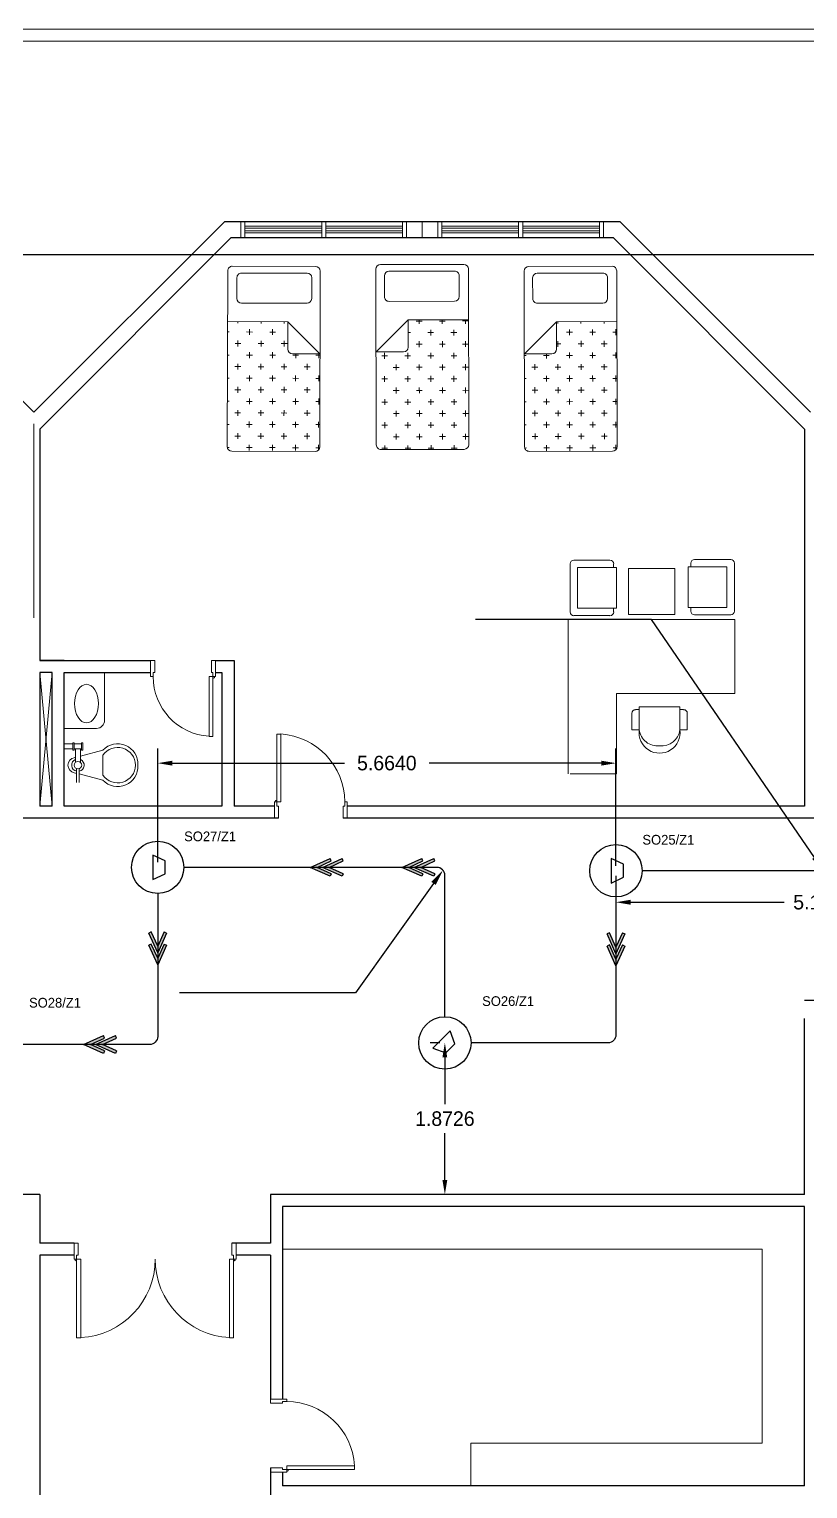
# Model space of a CAD drawing. Extents: x -3767 to 3861, y 250 to 646.
# Drawn here: x 26.94 to 36.57, y 361.84 to 379.87 of the extents above; entities that cross this region are included whole.
import ezdxf
from ezdxf import colors
from ezdxf.entities.mleader import LeaderData, LeaderLine
from ezdxf.enums import TextEntityAlignment as Align
from ezdxf.math import Vec2, Vec3

# ---------------------------------------------------------------- set-up
doc = ezdxf.new("R2010")
doc.units = 0
doc.header["$LTSCALE"] = 0.15
doc.layers.get('0').update_dxf_attribs({"color": 252})
doc.layers.get('Defpoints').update_dxf_attribs({"color": 252})
for name, color, linetype, lineweight in [('0 criticalllllll', 4, 'Continuous', 13), ('anal', 252, 'Continuous', 20), ('DOOR', 252, 'Continuous', 20), ('FUR', 252, 'Continuous', 9), ('wall', 252, 'Continuous', 30)]:
    doc.layers.add(name, color=color, linetype=linetype, lineweight=lineweight)
for name, color, linetype in [('0 sockets', 252, 'Continuous'), ('0 sound', 252, 'Continuous'), ('AUTOINCR', 7, 'Continuous'), ('bound', 252, 'Continuous'), ('FIRE_LOOP', 7, 'Continuous')]:
    doc.layers.add(name, color=color, linetype=linetype)
doc.dimstyles.get("Standard").update_dxf_attribs({"dimtxt": 0.18, "dimasz": 0.18, "dimexe": 0.18, "dimexo": 0.0625, "dimgap": 0.09, "dimtad": 0, "dimtih": 1, "dimtoh": 1, "dimdec": 4, "dimzin": 0, "dimdsep": 46, "dimtxsty": 'Standard', "dimcen": 0.09, "dimadec": 0, "dimazin": 0, "dimtfac": 1, "dimtdec": 4, "dimtofl": 0, "dimtmove": 0, "dimatfit": 3, "dimfxl": 1, "dimtolj": 1, "dimtzin": 0, "dimarcsym": 0})

# ---------------------------------------------------------------- blocks, each defined once
blk = doc.blocks.new('A$C48FC3568')
at = {"layer": 'FUR'}
h = blk.add_hatch(dxfattribs=at)
h.set_pattern_fill('CROSS', color=256, scale=0.5, style=0)
h.set_pattern_definition([(0, (-34.60875, 58.23435), (0.125, -0.125), [0.0625, -0.1875]), (270, (-34.5775, 58.2656), (-0.125, -0.125), [0.0625, -0.1875])])
h.paths.add_polyline_path([(1.055, 0.703), (1.055, 1), (0.05, 1, 0.414214), (0, 0.95), (0, 0.05, 0.414214), (0.05, 0), (1.402, 0), (1.402, 0.653), (1.105, 0.653, -0.414214)])
for p, q in [((0, 0.95), (0, 0.05)), ((1.95, 1), (0.05, 1)), ((1.402, 0.653), (1.055, 1)), ((1.055, 1), (1.055, 0.703)), ((2, 0.05), (2, 0.95)), ((1.602, 0.859), (1.602, 0.15)), ((1.877, 0.909), (1.652, 0.909)), ((1.927, 0.15), (1.927, 0.859)), ((1.402, 0.653), (1.105, 0.653)), ((1.402, 0), (1.402, 0.653)), ((1.652, 0.1), (1.877, 0.1)), ((0.05, 0), (1.95, 0))]:
    blk.add_line(p, q, dxfattribs=at)
for centre, start, end in [((0.05, 0.95), 90, 180), ((1.95, 0.95), 360, 90), ((1.652, 0.859), 90, 180), ((1.877, 0.859), 360, 90), ((1.105, 0.703), 180, 270), ((0.05, 0.05), 180, 270), ((1.652, 0.15), 180, 270), ((1.877, 0.15), 270, 0), ((1.95, 0.05), 270, 360)]:
    blk.add_arc(centre, 0.05, start, end, dxfattribs=at)
blk = doc.blocks.new('D80')
at = {"layer": 'DOOR'}
for points in [[(0.03, 0.2), (0.03, 0.94), (0.078, 0.94), (0.078, 0.2)], [(0.03, 0.2), (0, 0.2), (0, 0), (0.05, 0), (0.05, 0.15), (0.03, 0.15)], [(0.77, 0.2), (0.8, 0.2), (0.8, 0), (0.75, 0), (0.75, 0.15), (0.77, 0.15)]]:
    blk.add_lwpolyline(points, close=True, dxfattribs=at)
blk.add_circle((0.02, 0.21), 0.01, dxfattribs=at)
blk.add_arc((0.03, 0.2), 0.74, 0, 86.2769, dxfattribs=at)
blk = doc.blocks.new('D90')
at = {"layer": 'DOOR'}
for points in [[(0.03, 0.2), (0.03, 1.04), (0.078, 1.04), (0.078, 0.2)], [(0.03, 0.2), (0, 0.2), (0, 0), (0.05, 0), (0.05, 0.15), (0.03, 0.15)], [(0.87, 0.2), (0.9, 0.2), (0.9, 0), (0.85, 0), (0.85, 0.15), (0.87, 0.15)]]:
    blk.add_lwpolyline(points, close=True, dxfattribs=at)
blk.add_circle((0.02, 0.21), 0.01, dxfattribs=at)
blk.add_arc((0.025, 0.197), 0.845, 0.2218, 86.3889, dxfattribs=at)
blk = doc.blocks.new('ARCH')
at = {"layer": 'anal'}
for p, q in [((5.325, 379.875), (43.725, 379.875)), ((5.475, 379.725), (43.875, 379.725)), ((29.558, 377.4), (29.558, 377.5)), ((29.558, 377.4), (29.558, 377.3)), ((29.608, 377.5), (29.608, 377.3)), ((29.608, 377.44), (30.558, 377.44)), ((29.608, 377.415), (30.558, 377.415)), ((29.608, 377.4), (29.608, 377.3)), ((29.608, 377.385), (30.558, 377.385)), ((29.608, 377.36), (30.558, 377.36)), ((30.558, 377.5), (30.558, 377.3)), ((30.608, 377.5), (30.608, 377.3)), ((30.608, 377.44), (31.558, 377.44)), ((30.608, 377.415), (31.558, 377.415)), ((30.608, 377.385), (31.558, 377.385)), ((30.608, 377.36), (31.558, 377.36)), ((31.558, 377.5), (31.558, 377.3)), ((31.558, 377.4), (31.558, 377.3)), ((31.608, 377.4), (31.608, 377.5)), ((31.608, 377.5), (31.992, 377.5)), ((31.608, 377.4), (31.608, 377.3)), ((31.8, 377.5), (31.8, 377.3)), ((31.992, 377.4), (31.992, 377.5)), ((31.992, 377.4), (31.992, 377.3)), ((32.042, 377.5), (32.042, 377.3)), ((32.992, 377.44), (32.042, 377.44)), ((32.992, 377.415), (32.042, 377.415)), ((32.042, 377.4), (32.042, 377.3)), ((32.992, 377.385), (32.042, 377.385)), ((32.992, 377.36), (32.042, 377.36)), ((32.992, 377.5), (32.992, 377.3)), ((33.042, 377.5), (33.042, 377.3)), ((33.992, 377.44), (33.042, 377.44)), ((33.992, 377.415), (33.042, 377.415)), ((33.992, 377.385), (33.042, 377.385)), ((33.992, 377.36), (33.042, 377.36)), ((33.992, 377.5), (33.992, 377.3)), ((33.992, 377.4), (33.992, 377.3)), ((34.042, 377.4), (34.042, 377.5)), ((34.042, 377.4), (34.042, 377.3)), ((27, 372.6), (27, 375)), ((27, 372.6), (27, 375)), ((27, 372.6), (27, 375)), ((27, 372.6), (27, 375)), ((27, 372.6), (27, 375)), ((27, 372.6), (27, 375)), ((27, 372.6), (27, 375)), ((27, 372.6), (27, 375)), ((27, 372.6), (27, 375)), ((27, 372.6), (27, 375)), ((27, 372.6), (27, 375)), ((27, 372.6), (27, 375)), ((27, 372.6), (27, 375)), ((27, 372.6), (27, 375)), ((27, 372.6), (27, 375)), ((27, 372.6), (27, 375)), ((27, 372.6), (27, 375)), ((27, 372.6), (27, 375)), ((27.075, 371.925), (27.225, 370.275)), ((27.225, 371.925), (27.075, 370.275))]:
    blk.add_line(p, q, dxfattribs=at)
at = {"layer": 'bound', "color": 2}
blk.add_lwpolyline([(91.902, 377.348), (94.426, 377.348), (94.426, 312.722), (-14.994, 312.722), (-14.994, 377.09), (94.639, 377.09)], dxfattribs=at)
at = {"layer": 'DOOR'}
for points in [[(27.529, 364.675), (27.499, 364.675), (27.499, 364.875), (27.549, 364.875), (27.549, 364.725), (27.529, 364.725)], [(29.469, 364.675), (29.499, 364.675), (29.499, 364.875), (29.449, 364.875), (29.449, 364.725), (29.469, 364.725)], [(27.529, 364.675), (27.529, 363.705), (27.579, 363.705), (27.579, 364.675)], [(29.469, 364.675), (29.469, 363.705), (29.419, 363.705), (29.419, 364.675)], [(30.125, 362.915), (30.125, 362.945), (29.925, 362.945), (29.925, 362.895), (30.075, 362.895), (30.075, 362.915)], [(30.125, 362.075), (30.125, 362.045), (29.925, 362.045), (29.925, 362.095), (30.075, 362.095), (30.075, 362.075)], [(30.125, 362.075), (30.965, 362.075), (30.965, 362.123), (30.125, 362.123)]]:
    blk.add_lwpolyline(points, close=True, dxfattribs=at)
for centre in [(27.519, 364.665), (29.479, 364.665), (30.135, 362.065)]:
    blk.add_circle(centre, 0.01, dxfattribs=at)
for centre, radius, start, end in [((27.529, 364.675), 0.971, 272.9508, 0), ((29.471, 364.675), 0.971, 180, 267.0492), ((30.122, 362.07), 0.845, 3.6111, 89.7782)]:
    blk.add_arc(centre, radius, start, end, dxfattribs=at)
at = {"layer": 'FUR'}
for p, q in [((33.629, 372.971), (33.629, 373.268)), ((33.675, 373.313), (34.121, 373.313)), ((33.721, 373.222), (34.201, 373.222)), ((33.721, 372.971), (33.721, 373.222)), ((34.166, 373.222), (34.166, 373.268)), ((34.201, 372.971), (34.201, 373.222)), ((34.922, 373.211), (34.351, 373.211)), ((34.351, 373.211), (34.351, 372.64)), ((34.922, 373.211), (34.922, 372.64)), ((35.567, 373.232), (35.087, 373.232)), ((35.087, 372.98), (35.087, 373.232)), ((35.122, 373.232), (35.122, 373.277)), ((35.613, 373.323), (35.167, 373.323)), ((35.567, 372.98), (35.567, 373.232)), ((35.659, 372.98), (35.659, 373.277)), ((33.629, 372.971), (33.629, 372.673)), ((33.721, 372.971), (33.721, 372.719)), ((34.201, 372.971), (34.201, 372.719)), ((35.087, 372.98), (35.087, 372.729)), ((35.567, 372.98), (35.567, 372.729)), ((35.659, 372.98), (35.659, 372.683)), ((33.721, 372.719), (34.201, 372.719)), ((34.166, 372.719), (34.166, 372.673)), ((35.567, 372.729), (35.087, 372.729)), ((35.122, 372.729), (35.122, 372.683)), ((33.605, 372.579), (35.663, 372.579)), ((33.605, 370.674), (33.605, 372.579)), ((33.675, 372.628), (34.121, 372.628)), ((34.922, 372.64), (34.351, 372.64)), ((35.613, 372.637), (35.167, 372.637)), ((35.663, 372.579), (35.663, 371.665)), ((27.875, 371.335), (27.875, 371.925)), ((34.201, 371.665), (35.663, 371.665)), ((34.201, 371.665), (34.201, 370.674)), ((34.391, 371.216), (34.391, 371.42)), ((34.482, 371.466), (34.437, 371.466)), ((34.734, 371.5), (34.482, 371.5)), ((34.482, 371.216), (34.482, 371.5)), ((34.734, 371.5), (34.985, 371.5)), ((34.985, 371.216), (34.985, 371.5)), ((34.985, 371.466), (35.031, 371.466)), ((35.077, 371.216), (35.077, 371.42)), ((27.775, 371.235), (27.375, 371.235)), ((34.482, 371.216), (34.391, 371.216)), ((35.077, 371.216), (34.985, 371.216)), ((27.483, 371.043), (27.375, 371.043)), ((27.483, 371.058), (27.483, 370.965)), ((27.499, 371.058), (27.483, 371.058)), ((27.499, 370.965), (27.499, 371.058)), ((27.591, 371.043), (27.499, 371.043)), ((27.607, 371.058), (27.591, 371.058)), ((27.591, 371.058), (27.591, 370.965)), ((27.607, 370.965), (27.607, 371.058)), ((27.375, 370.981), (27.483, 370.981)), ((27.483, 370.965), (27.499, 370.965)), ((27.499, 370.981), (27.591, 370.981)), ((27.499, 370.873), (27.514, 370.877)), ((27.514, 370.814), (27.514, 370.981)), ((27.576, 370.981), (27.576, 370.815)), ((27.576, 370.893), (27.854, 370.965)), ((27.591, 370.965), (27.607, 370.965)), ((27.854, 370.657), (27.854, 370.904)), ((27.499, 370.687), (27.53, 370.679)), ((27.529, 370.737), (27.529, 370.564)), ((27.56, 370.564), (27.56, 370.737)), ((27.561, 370.671), (27.854, 370.595)), ((33.629, 370.674), (34.201, 370.674)), ((30.075, 364.8), (36, 364.8)), ((36, 364.8), (36, 362.4)), ((36, 362.4), (32.4, 362.4)), ((32.4, 362.4), (32.4, 361.875))]:
    blk.add_line(p, q, dxfattribs=at)
blk.add_circle((27.545, 370.78), 0.0463, dxfattribs=at)
for centre, radius, start, end in [((33.675, 373.268), 0.0457, 90, 180), ((34.121, 373.268), 0.0457, 360, 90), ((35.167, 373.277), 0.0457, 90, 180), ((35.613, 373.277), 0.0457, 0, 90), ((33.675, 372.673), 0.0457, 180, 270), ((34.121, 372.673), 0.0457, 270, 360), ((35.167, 372.683), 0.0457, 180, 270), ((35.613, 372.683), 0.0457, 270, 0), ((34.437, 371.42), 0.0457, 90, 180), ((35.031, 371.42), 0.0457, 0, 90), ((27.775, 371.335), 0.1, 270, 360), ((34.734, 371.182), 0.254, 172.4334, 7.5666), ((34.706, 371.244), 0.225, 187.1177, 277.1177), ((34.762, 371.244), 0.225, 262.8823, 352.8823), ((28.037, 370.795), 0.25, 356.62, 136.9828), ((27.516, 370.78), 0.0942, 100.3889, 259.6111), ((27.545, 370.78), 0.0772, 112.8505, 258.577), ((28.035, 370.779), 0.22, 0.3, 145.4946), ((27.545, 370.78), 0.0772, 281.8763, 66.5863), ((28.037, 370.765), 0.25, 223.0172, 3.38), ((28.035, 370.781), 0.22, 214.5054, 359.7)]:
    blk.add_arc(centre, radius, start, end, dxfattribs=at)
blk.add_ellipse((27.651, 371.541), major_axis=(0, 0.238), ratio=0.619046, start_param=3.141593, end_param=9.424778, dxfattribs=at)
at = {"layer": 'wall'}
for p, q in [((24.641, 377.5), (27, 375.141)), ((27, 375.141), (29.359, 377.5)), ((29.359, 377.5), (34.241, 377.5)), ((34.241, 377.5), (36.6, 375.141)), ((27.075, 374.934), (29.441, 377.3)), ((29.441, 377.3), (34.159, 377.3)), ((34.159, 377.3), (36.525, 374.934)), ((27.075, 374.934), (27.075, 372.075)), ((36.525, 374.934), (36.525, 370.275)), ((27.375, 372.075), (27.075, 372.075)), ((27.075, 372.075), (28.444, 372.075)), ((29.244, 372.075), (29.475, 372.075)), ((29.475, 372.075), (29.475, 370.275)), ((27.225, 371.925), (27.075, 371.925)), ((27.075, 371.925), (27.075, 370.275)), ((27.225, 370.275), (27.225, 371.925)), ((27.375, 370.275), (27.375, 371.925)), ((27.375, 371.925), (28.444, 371.925)), ((29.244, 371.925), (29.325, 371.925)), ((29.325, 371.925), (29.325, 370.275)), ((27.225, 370.275), (27.075, 370.275)), ((29.325, 370.275), (27.375, 370.275)), ((29.973, 370.275), (29.475, 370.275)), ((35.127, 370.275), (30.873, 370.275)), ((36.525, 370.275), (35.082, 370.275)), ((29.973, 370.125), (24.027, 370.125)), ((30.023, 370.125), (27.075, 370.125)), ((35.127, 370.125), (30.823, 370.125)), ((39.927, 370.125), (30.873, 370.125)), ((36.525, 367.875), (43.875, 367.875)), ((36.525, 365.475), (36.525, 367.65)), ((27.075, 365.475), (23.339, 365.475)), ((27.075, 365.475), (27, 365.475)), ((27.075, 365.475), (27.075, 364.875)), ((36.525, 365.475), (29.925, 365.475)), ((29.925, 365.475), (29.925, 364.875)), ((27.075, 365.325), (27.075, 364.875)), ((36.525, 365.325), (30.075, 365.325)), ((30.075, 365.325), (30.075, 362.945)), ((36.525, 361.875), (36.525, 365.325)), ((27.499, 364.875), (27.075, 364.875)), ((27.075, 364.725), (27.075, 363.075)), ((27.075, 364.725), (27.075, 362.175)), ((27.499, 364.725), (27.075, 364.725)), ((29.925, 364.875), (29.449, 364.875)), ((29.925, 364.725), (29.499, 364.725)), ((29.925, 364.725), (29.925, 362.945)), ((27.074, 362.204), (27.075, 359.475)), ((29.925, 362.095), (29.925, 361.555)), ((30.075, 362.045), (30.075, 361.875)), ((30.075, 362.045), (30.075, 361.875)), ((36.525, 361.875), (30.075, 361.875))]:
    blk.add_line(p, q, dxfattribs=at)
at = {"layer": 'DOOR', "rotation": 179.9999999999999}
blk.add_blockref('D80', (29.244, 372.075), dxfattribs=at)
at = {"layer": 'DOOR'}
blk.add_blockref('D90', (29.973, 370.125), dxfattribs=at)
at = {"layer": 'FUR'}
for p, xscale, yscale, zscale, rotation in [((29.391, 374.66), -1.142857142856969, 1.142857142856997, 1.142857142856983, 269.8740982340422), ((32.376, 374.683), 1.142857142856969, 1.142857142856969, 1.142857142856969, 90.12590176595786), ((34.209, 374.66), 1.142857142856969, 1.142857142856969, 1.142857142856969, 90.12590176595786)]:
    blk.add_blockref('A$C48FC3568', p, dxfattribs=dict(at, xscale=xscale, yscale=yscale, zscale=zscale, rotation=rotation))
blk = doc.blocks.new('T-PA01')
at = {"color": 6}
for p, q in [((36, 94), (-58, 49)), ((-58, 49), (-58, -49)), ((36, -94), (36, 94)), ((-58, -49), (36, -94))]:
    blk.add_line(p, q, dxfattribs=at)
blk.add_circle((0, 0), 200, dxfattribs=at)
blk = doc.blocks.new('*D124')
at = {"layer": '0 sound', "color": 0, "lineweight": -2, "transparency": 16777216}
for p, q in [((34.195, 369.413), (34.195, 368.906)), ((39.313, 369.488), (39.313, 368.906)), ((34.375, 369.086), (36.274, 369.086)), ((39.133, 369.086), (37.234, 369.086))]:
    blk.add_line(p, q, dxfattribs=at)
at = {"layer": '0 sound', "color": 0, "transparency": 16777216}
for points in [[(34.375, 369.116), (34.375, 369.056), (34.195, 369.086)], [(39.133, 369.116), (39.133, 369.056), (39.313, 369.086)]]:
    blk.add_solid(points, dxfattribs=at)
at = {"layer": 'Defpoints', "color": 0, "transparency": 16777216}
for p in [(34.195, 369.475), (39.313, 369.55), (34.195, 369.086)]:
    blk.add_point(p, dxfattribs=at)
at = {"layer": '0 sound', "color": 0, "transparency": 16777216, "insert": (36.754, 369.086), "char_height": 0.18, "attachment_point": 5}
blk.add_mtext('\\A1;5.1187', dxfattribs=at)
blk = doc.blocks.new('*D125')
at = {"layer": '0 sound', "color": 0, "lineweight": -2, "transparency": 16777216}
for p, q in [((32.018, 367.348), (31.9, 367.348)), ((32.08, 367.168), (32.08, 366.591)), ((32.08, 365.655), (32.08, 366.231)), ((32.018, 365.475), (31.9, 365.475))]:
    blk.add_line(p, q, dxfattribs=at)
at = {"layer": '0 sound', "color": 0, "transparency": 16777216}
for points in [[(32.05, 367.168), (32.11, 367.168), (32.08, 367.348)], [(32.05, 365.655), (32.11, 365.655), (32.08, 365.475)]]:
    blk.add_solid(points, dxfattribs=at)
at = {"layer": 'Defpoints', "color": 0, "transparency": 16777216}
for p in [(32.08, 367.348), (32.08, 365.475), (32.08, 365.475)]:
    blk.add_point(p, dxfattribs=at)
at = {"layer": '0 sound', "color": 0, "transparency": 16777216, "insert": (32.08, 366.411), "char_height": 0.18, "attachment_point": 5}
blk.add_mtext('\\A1;1.8726', dxfattribs=at)
blk = doc.blocks.new('*D126')
at = {"layer": '0 sound', "color": 0, "lineweight": -2, "transparency": 16777216}
for p, q in [((28.531, 369.58), (28.531, 370.985)), ((34.195, 369.538), (34.195, 370.985)), ((28.711, 370.805), (30.838, 370.805)), ((34.015, 370.805), (31.888, 370.805))]:
    blk.add_line(p, q, dxfattribs=at)
at = {"layer": '0 sound', "color": 0, "transparency": 16777216}
for points in [[(28.711, 370.835), (28.711, 370.775), (28.531, 370.805)], [(34.015, 370.835), (34.015, 370.775), (34.195, 370.805)]]:
    blk.add_solid(points, dxfattribs=at)
at = {"layer": 'Defpoints', "color": 0, "transparency": 16777216}
for p in [(28.531, 370.805), (28.531, 369.517), (34.195, 369.475)]:
    blk.add_point(p, dxfattribs=at)
at = {"layer": '0 sound', "color": 0, "transparency": 16777216, "insert": (31.363, 370.805), "char_height": 0.18, "attachment_point": 5}
blk.add_mtext('\\A1;5.6640', dxfattribs=at)
blk = doc.blocks.new('ds')
h = blk.add_hatch(color=2)
h.dxf.hatch_style = 1
h.paths.add_polyline_path([(0.259, 0.079), (0.245, 0.11), (0, 0), (0.245, -0.11), (0.259, -0.079), (0.084, 0)])
at = {"layer": '0 sockets', "color": 3}
for points in [[(0.245, -0.11), (0, 0), (0.245, 0.11)], [(0.259, -0.079), (0.084, 0), (0.259, 0.079)], [(0.259, 0.079), (0.245, 0.11)], [(0.259, -0.079), (0.245, -0.11)]]:
    blk.add_lwpolyline(points, dxfattribs=at)
blk = doc.blocks.new('qa')
h = blk.add_hatch(color=1)
h.dxf.hatch_style = 1
h.paths.add_polyline_path([(0.259, 0.079), (0.245, 0.11), (0, 0), (0.245, -0.11), (0.259, -0.079), (0.084, 0)])
h.paths.add_polyline_path([(0.408, 0.079), (0.394, 0.11), (0.149, 0), (0.394, -0.11), (0.408, -0.079), (0.233, 0)])
h = blk.add_hatch(color=1)
h.dxf.hatch_style = 1
h.paths.add_polyline_path([(0.259, 0.079), (0.245, 0.11), (0, 0), (0.245, -0.11), (0.259, -0.079), (0.084, 0)])
at = {"layer": '0 sockets', "color": 3}
for p in [(0, 0), (0.149, 0)]:
    blk.add_blockref('ds', p, dxfattribs=at)

msp = doc.modelspace()

# ---------------------------------------------------------------- linework, layer by layer
at = {"layer": 'FIRE_LOOP', "color": 3}
for points in [[(32.08007, 367.66703), (32.08007, 369.4173, 0.41421356), (31.98007, 369.5173), (28.85426, 369.5173)], [(28.53084, 369.19387), (28.53084, 367.42772, -0.41421356), (28.43084, 367.32772), (26.7997, 367.32772)], [(34.19481, 369.15199), (34.19481, 367.44758, -0.41421356), (34.09481, 367.34758), (32.39952, 367.34758)]]:
    msp.add_lwpolyline(points, format="xyb", dxfattribs=at)
msp.add_lwpolyline([(39.00191, 369.47542), (34.51823, 369.47542)], dxfattribs=at)

# ---------------------------------------------------------------- block references
at = {"layer": '0 sockets', "color": 3}
msp.add_blockref('ARCH', (0, 0), dxfattribs=at)
at = {"layer": '0 sound', "xscale": 0.001617016088281897, "yscale": 0.001617016088281897, "zscale": 0.001617016088281897}
for p, rotation in [((28.53084, 369.5173), 180), ((34.19481, 369.47542), 180), ((32.08007, 367.34758), 135.1770075049266)]:
    msp.add_blockref('T-PA01', p, dxfattribs=dict(at, rotation=rotation))
at = {"layer": '0 sound', "color": 2}
for p in [(30.41717, 369.5173), (31.54943, 369.5173), (27.61527, 367.32772)]:
    msp.add_blockref('qa', p, dxfattribs=at)
at = {"layer": '0 sound', "color": 2, "rotation": 90}
for p in [(28.53084, 368.3108), (34.1948, 368.29979)]:
    msp.add_blockref('qa', p, dxfattribs=at)

# ---------------------------------------------------------------- texts
at = {"layer": 'AUTOINCR', "color": 1}
for s, p in [('SO27/Z1', (28.85778, 369.80424)), ('SO25/Z1', (34.52175, 369.76236)), ('SO28/Z1', (26.94074, 367.74838)), ('SO26/Z1', (32.54097, 367.76847))]:
    msp.add_text(s, height=0.12, dxfattribs=at).set_placement(p, align=Align.BOTTOM_LEFT)

# ---------------------------------------------------------------- dimensions: what is measured, and where the dimension line sits
at = {"layer": '0 sound', "color": 6}
for base, p1, p2, picture, middle in [((28.53084, 370.80517), (34.19481, 369.47542), (28.53084, 369.5173), '*D126', (31.36282, 370.80517)), ((34.19481, 369.08575), (39.31347, 369.55038), (34.19481, 369.47542), '*D124', (36.75414, 369.08575))]:
    dim = msp.add_linear_dim(base=base, p1=p1, p2=p2, dimstyle='Standard', dxfattribs=at)
    dim.commit()
    dim.dimension.update_dxf_attribs({"geometry": picture, "text_midpoint": middle})
dim = msp.add_linear_dim(base=(32.08007, 365.475), p1=(32.08007, 367.34758), p2=(32.08007, 365.475), angle=90, dimstyle='Standard', dxfattribs=at)
dim.commit()
dim.dimension.update_dxf_attribs({"geometry": '*D125', "text_midpoint": (32.08007, 366.41129)})

# ---------------------------------------------------------------- leaders
at = {"layer": '0 criticalllllll', "color": 4}
ml = msp.add_multileader_mtext('Standard', dxfattribs=at)
ml.set_content('ZONE 02\\PUPVC CONDUIT 20 MM2\\P(2*1.5) MM2 CABLE\\PEXPOSED ABOVE FALSE CEILING\\PTYPICAL', color=6)
ml.set_leader_properties()
ml.build(insert=Vec2(0, 0))
ml.multileader.update_dxf_attribs({"text_right_attachment_type": 6, "dogleg_length": 0.1, "arrow_head_size": 0.2})
ctx = ml.context
ctx.base_point, ctx.char_height, ctx.arrow_head_size, ctx.landing_gap_size = Vec3(74.09456, 374.995), 0.1, 0.2, 0.02
ctx.right_attachment, ctx.text_align_type = 6, 2
notes = []
notes.append((ctx, [(0, (1, 1, 0), (76.86789, 374.925), (-1, 0), 0.1, [(0, [(78.33031, 376.72388)], 0, [])])]))
ctx.mtext.insert, ctx.mtext.width, ctx.mtext.alignment, ctx.mtext.flow_direction = Vec3(76.74789, 375.045), 3780, 3, 5
ml = msp.add_multileader_mtext('Standard', dxfattribs=at)
ml.set_content('ZONE 02\\PUPVC CONDUIT 20 MM2\\P(2*1.5) MM2 CABLE\\PEXPOSED ABOVE FALSE CEILING\\PTYPICAL', color=6)
ml.set_leader_properties()
ml.build(insert=Vec2(0, 0))
ml.multileader.update_dxf_attribs({"text_right_attachment_type": 6, "dogleg_length": 0.1, "arrow_head_size": 0.2})
ctx = ml.context
ctx.base_point, ctx.char_height, ctx.arrow_head_size, ctx.landing_gap_size = Vec3(62.55167, 375.145), 0.1, 0.2, 0.02
ctx.right_attachment, ctx.text_align_type = 6, 2
notes.append((ctx, [(0, (1, 1, 0), (65.325, 375.075), (-1, 0), 0.1, [(0, [(66.53125, 376.23502)], 0, [])])]))
ctx.mtext.insert, ctx.mtext.width, ctx.mtext.alignment, ctx.mtext.flow_direction = Vec3(65.205, 375.195), 3780, 3, 5
ml = msp.add_multileader_mtext('Standard', dxfattribs=at)
ml.set_content('ZONE 02\\PUPVC CONDUIT 20 MM2\\P(2*1.5) MM2 CABLE\\PEXPOSED ABOVE FALSE CEILING\\PTYPICAL', color=6)
ml.set_leader_properties()
ml.build(insert=Vec2(0, 0))
ml.multileader.update_dxf_attribs({"text_right_attachment_type": 6, "dogleg_length": 0.1, "arrow_head_size": 0.2})
ctx = ml.context
ctx.base_point, ctx.char_height, ctx.arrow_head_size, ctx.landing_gap_size = Vec3(50.75405, 374.01392), 0.1, 0.2, 0.02
ctx.right_attachment, ctx.text_align_type = 6, 2
notes.append((ctx, [(0, (1, 1, 0), (53.52738, 373.94392), (-1, 0), 0.1, [(0, [(54.73964, 374.76336)], 0, [])])]))
ctx.mtext.insert, ctx.mtext.width, ctx.mtext.alignment, ctx.mtext.flow_direction = Vec3(53.40738, 374.06392), 3780, 3, 5
ml = msp.add_multileader_mtext('Standard', dxfattribs=at)
ml.set_content('ZONE 02\\PUPVC CONDUIT 20 MM2\\P(2*1.5) MM2 CABLE\\PEXPOSED ABOVE FALSE CEILING\\PTYPICAL', color=6)
ml.set_leader_properties()
ml.build(insert=Vec2(0, 0))
ml.multileader.update_dxf_attribs({"text_right_attachment_type": 6, "dogleg_length": 0.1, "arrow_head_size": 0.2})
ctx = ml.context
ctx.base_point, ctx.char_height, ctx.arrow_head_size, ctx.landing_gap_size = Vec3(46.8574, 374.10953), 0.1, 0.2, 0.02
ctx.right_attachment, ctx.text_align_type = 6, 2
notes.append((ctx, [(0, (1, 1, 0), (49.63074, 374.03953), (-1, 0), 0.1, [(0, [(50.33543, 374.43931)], 0, [])])]))
ctx.mtext.insert, ctx.mtext.width, ctx.mtext.alignment, ctx.mtext.flow_direction = Vec3(49.51074, 374.15953), 3780, 3, 5
ml = msp.add_multileader_mtext('Standard', dxfattribs=at)
ml.set_content('ZONE 02\\PUPVC CONDUIT 20 MM2\\P(2*1.5) MM2 CABLE\\PEXPOSED ABOVE FALSE CEILING\\PTYPICAL', color=6)
ml.set_leader_properties()
ml.build(insert=Vec2(0, 0))
ml.multileader.update_dxf_attribs({"text_right_attachment_type": 6, "dogleg_length": 0.1, "arrow_head_size": 0.2})
ctx = ml.context
ctx.base_point, ctx.char_height, ctx.arrow_head_size, ctx.landing_gap_size = Vec3(31.86061, 372.64887), 0.1, 0.2, 0.02
ctx.right_attachment, ctx.text_align_type = 6, 2
notes.append((ctx, [(0, (1, 1, 0), (34.63394, 372.57887), (-1, 0), 0.1, [(0, [(36.76007, 369.47542)], 0, [])])]))
ctx.mtext.insert, ctx.mtext.width, ctx.mtext.alignment, ctx.mtext.flow_direction = Vec3(34.51394, 372.69887), 3780, 3, 5
ml = msp.add_multileader_mtext('Standard', dxfattribs=at)
ml.set_content('ZONE 02\\PUPVC CONDUIT 20 MM2\\P(2*1.5) MM2 CABLE\\PEXPOSED ABOVE FALSE CEILING\\PTYPICAL', color=6)
ml.set_leader_properties()
ml.build(insert=Vec2(0, 0))
ml.multileader.update_dxf_attribs({"text_right_attachment_type": 6, "dogleg_length": 0.1, "arrow_head_size": 0.2})
ctx = ml.context
ctx.base_point, ctx.char_height, ctx.arrow_head_size, ctx.landing_gap_size = Vec3(41.77886, 371.19311), 0.1, 0.2, 0.02
ctx.right_attachment, ctx.text_align_type = 6, 2
notes.append((ctx, [(0, (1, 1, 0), (44.55219, 371.12311), (-1, 0), 0.1, [(0, [(48.71399, 369.53307)], 0, [])])]))
ctx.mtext.insert, ctx.mtext.width, ctx.mtext.alignment, ctx.mtext.flow_direction = Vec3(44.43219, 371.24311), 3780, 3, 5
ml = msp.add_multileader_mtext('Standard', dxfattribs=at)
ml.set_content('ZONE 02\\PUPVC CONDUIT 20 MM2\\P(2*1.5) MM2 CABLE\\PEXPOSED ABOVE FALSE CEILING\\PTYPICAL', color=6)
ml.set_leader_properties()
ml.build(insert=Vec2(0, 0))
ml.multileader.update_dxf_attribs({"text_right_attachment_type": 6, "dogleg_length": 0.1, "arrow_head_size": 0.2})
ctx = ml.context
ctx.base_point, ctx.char_height, ctx.arrow_head_size, ctx.landing_gap_size = Vec3(28.20344, 368.03693), 0.1, 0.2, 0.02
ctx.right_attachment, ctx.text_align_type = 6, 2
notes.append((ctx, [(0, (1, 1, 0), (30.97678, 367.96693), (-1, 0), 0.1, [(0, [(32.0566, 369.48168)], 0, [])])]))
ctx.mtext.insert, ctx.mtext.width, ctx.mtext.alignment, ctx.mtext.flow_direction = Vec3(30.85678, 368.08693), 3780, 3, 5
ml = msp.add_multileader_mtext('Standard', dxfattribs=at)
ml.set_content('ZONE 02\\PUPVC CONDUIT 20 MM2\\P(2*1.5) MM2 CABLE\\PEXPOSED ABOVE FALSE CEILING\\PTYPICAL', color=6)
ml.set_leader_properties()
ml.build(insert=Vec2(0, 0))
ml.multileader.update_dxf_attribs({"text_right_attachment_type": 6, "dogleg_length": 0.1, "arrow_head_size": 0.2})
ctx = ml.context
ctx.base_point, ctx.char_height, ctx.arrow_head_size, ctx.landing_gap_size = Vec3(23.54158, 363.50519), 0.1, 0.2, 0.02
ctx.right_attachment = 6
notes.append((ctx, [(0, (1, 1, 0), (23.44158, 363.50519), (1, 0), 0.1, [(0, [(20.84785, 368.1664)], 0, [])])]))
ctx.mtext.insert, ctx.mtext.width, ctx.mtext.flow_direction = Vec3(23.56158, 363.55519), 3780, 5
ml = msp.add_multileader_mtext('Standard', dxfattribs=at)
ml.set_content('ZONE 02\\PUPVC CONDUIT 20 MM2\\P(2*1.5) MM2 CABLE\\PEXPOSED ABOVE FALSE CEILING\\PTYPICAL', color=6)
ml.set_leader_properties()
ml.build(insert=Vec2(0, 0))
ml.multileader.update_dxf_attribs({"text_right_attachment_type": 6, "dogleg_length": 0.1, "arrow_head_size": 0.2})
ctx = ml.context
ctx.base_point, ctx.char_height, ctx.arrow_head_size, ctx.landing_gap_size = Vec3(18.79192, 363.50519), 0.1, 0.2, 0.02
ctx.right_attachment = 6
notes.append((ctx, [(0, (1, 1, 0), (18.69192, 363.50519), (1, 0), 0.1, [(0, [(16.20959, 368.0664)], 0, [])])]))
ctx.mtext.insert, ctx.mtext.width, ctx.mtext.flow_direction = Vec3(18.81192, 363.55519), 3780, 5
ml = msp.add_multileader_mtext('Standard', dxfattribs=at)
ml.set_content('ZONE 02\\PUPVC CONDUIT 20 MM2\\P(2*1.5) MM2 CABLE\\PEXPOSED ABOVE FALSE CEILING\\PTYPICAL', color=6)
ml.set_leader_properties()
ml.build(insert=Vec2(0, 0))
ml.multileader.update_dxf_attribs({"text_right_attachment_type": 6, "dogleg_length": 0.1, "arrow_head_size": 0.2})
ctx = ml.context
ctx.base_point, ctx.char_height, ctx.arrow_head_size, ctx.landing_gap_size = Vec3(18.22021, 360.99174), 0.1, 0.2, 0.02
ctx.right_attachment = 6
notes.append((ctx, [(0, (1, 1, 0), (18.12021, 360.99174), (1, 0), 0.1, [(0, [(16.10959, 362.68586)], 0, [])])]))
ctx.mtext.insert, ctx.mtext.width, ctx.mtext.flow_direction = Vec3(18.24021, 361.04174), 3780, 5
for ctx, leaders in notes:
    for number, flags, end, landing, length, lines in leaders:
        leader = LeaderData()
        leader.index, (leader.has_last_leader_line, leader.has_dogleg_vector, leader.attachment_direction) = number, flags
        leader.last_leader_point, leader.dogleg_vector, leader.dogleg_length = Vec3(end), Vec3(landing), length
        for number, points, colour, breaks in lines:
            line = LeaderLine()
            line.index, line.vertices, line.color, line.breaks = number, Vec3.list(points), colors.encode_raw_color(colour), breaks
            leader.lines.append(line)
        ctx.leaders.append(leader)

doc.saveas('drawing.dxf')
